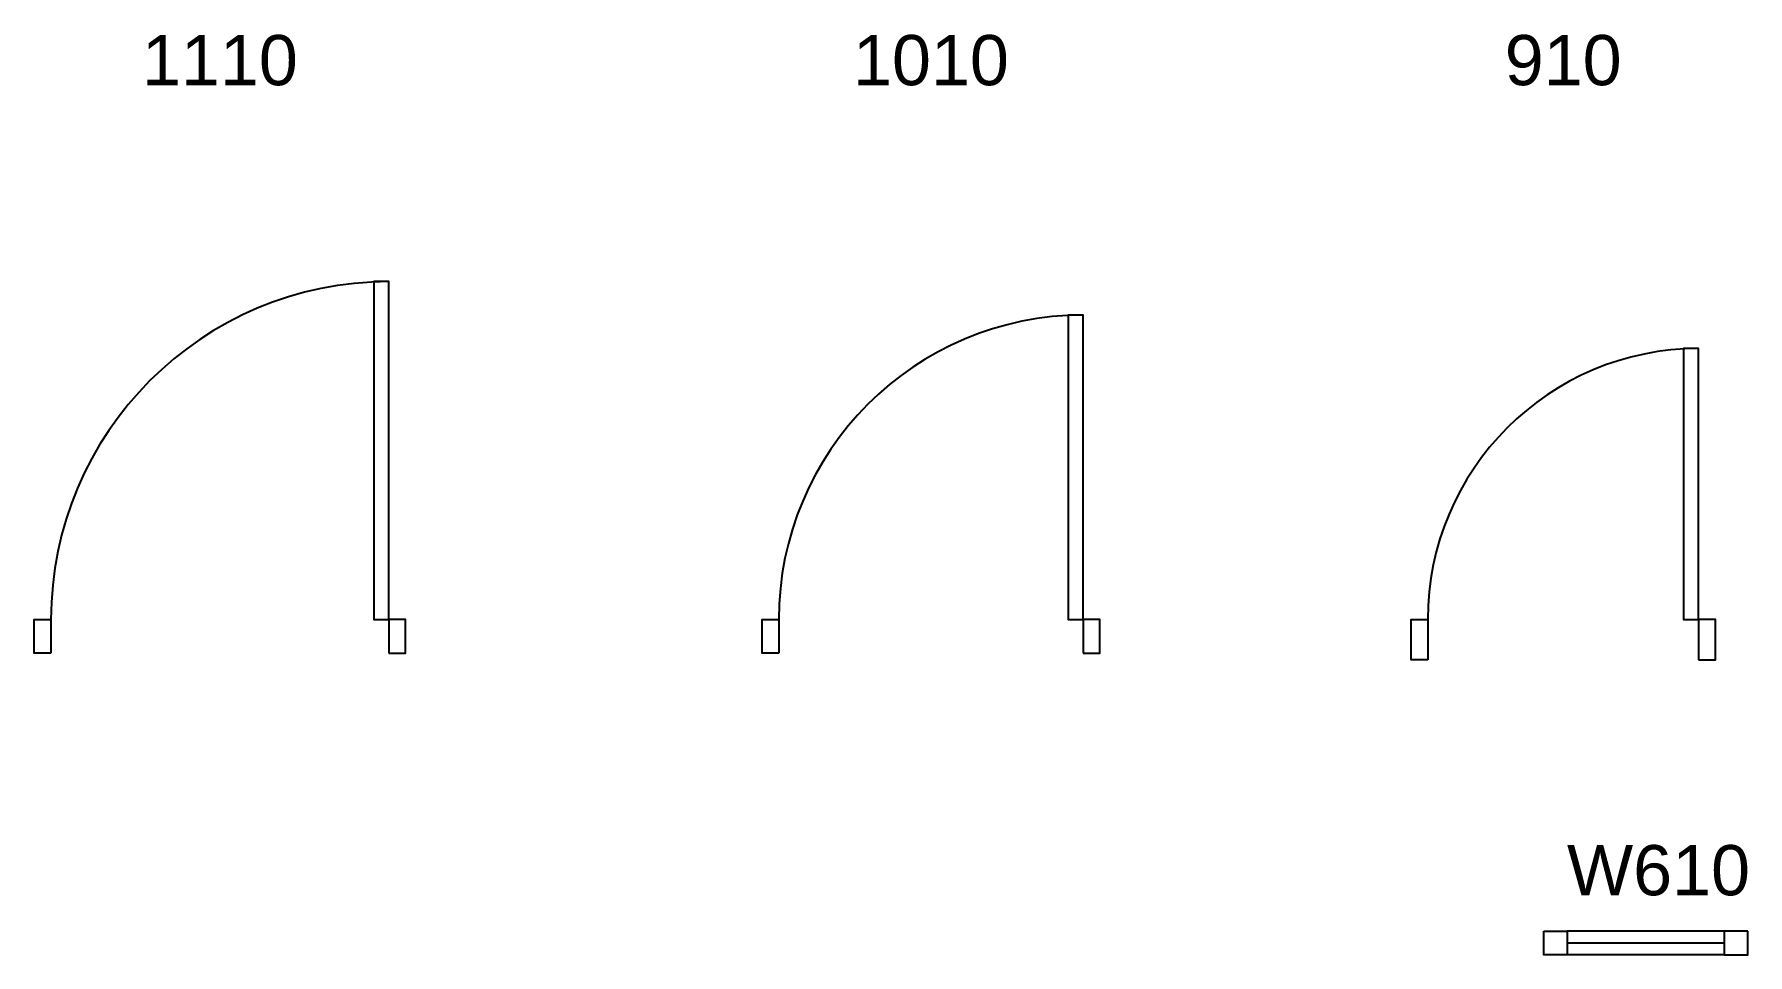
# Model space of a CAD drawing. Header units: millimetres. Extents: x 585 to 19233, y 2366 to 15159.
# Drawn here: x 904 to 6027, y 12403 to 15154 of the extents above; entities that cross this region are included whole.
import ezdxf
from ezdxf.enums import TextEntityAlignment as Align

# ---------------------------------------------------------------- set-up
doc = ezdxf.new("R2010")
doc.units = ezdxf.units.MM
doc.layers.add('AR doors', color=4, linetype='Continuous')
doc.layers.add('AR windows', color=4, linetype='Continuous')
doc.styles.add('Arial', font='arial.ttf')

# ---------------------------------------------------------------- blocks, each defined once
blk = doc.blocks.new('W610')
at = {"color": 3}
for points in [[(-305, 0), (-235, 0), (-235, -70), (-305, -70)], [(305, 0), (235, 0), (235, -70), (305, -70)]]:
    blk.add_lwpolyline(points, close=True, dxfattribs=at)
at = {"color": 0}
for points in [[(235, 0), (-235, 0)], [(235, -35), (-235, -35)], [(235, -70), (-235, -70)]]:
    blk.add_lwpolyline(points, dxfattribs=at)
blk = doc.blocks.new('D1010')
blk.add_lwpolyline([(455, 0), (455, 910), (410, 910), (410, 0), (455, 0)])
at = {"color": 0}
blk.add_arc((455, 0), 910, 90, 180, dxfattribs=at)
blk = doc.blocks.new('D910')
blk.add_lwpolyline([(405, 0), (405, 810), (360, 810), (360, 0), (405, 0)])
at = {"color": 0}
blk.add_arc((405, 0), 810, 90, 180, dxfattribs=at)
blk = doc.blocks.new('D1110')
blk.add_lwpolyline([(505, 0), (505, 1010), (460, 1010), (460, 0), (505, 0)])
at = {"color": 0}
blk.add_arc((505, 0), 1010, 90, 180, dxfattribs=at)

msp = doc.modelspace()

# ---------------------------------------------------------------- linework, layer by layer
at = {"layer": 'AR doors', "color": 3}
for points in [[(953.9, 13305.1), (903.9, 13305.1), (903.9, 13405.1), (953.9, 13405.1)], [(1963.9, 13305.1), (2013.9, 13305.1), (2013.9, 13405.1), (1963.9, 13405.1)], [(3129.9, 13305.1), (3079.9, 13305.1), (3079.9, 13405.1), (3129.9, 13405.1)], [(4039.9, 13305.1), (4089.9, 13305.1), (4089.9, 13405.1), (4039.9, 13405.1)], [(5070.3, 13285.1), (5020.3, 13285.1), (5020.3, 13405.1), (5070.3, 13405.1)], [(5880.3, 13285.1), (5930.3, 13285.1), (5930.3, 13405.1), (5880.3, 13405.1)]]:
    msp.add_lwpolyline(points, close=True, dxfattribs=at)

# ---------------------------------------------------------------- block references
at = {"layer": 'AR doors', "color": 8}
for name, p in [('D1110', (1458.9, 13405.1)), ('D1010', (3584.9, 13405.1)), ('D910', (5475.3, 13405.1))]:
    msp.add_blockref(name, p, dxfattribs=at)
at = {"layer": 'AR windows'}
msp.add_blockref('W610', (5722, 12473.4), dxfattribs=at)

# ---------------------------------------------------------------- texts
at = {"layer": 'Defpoints', "style": 'Arial'}
for s, p in [('1110', (1458.9, 15077.2)), ('1010', (3584.9, 15077.2)), ('910', (5475.3, 15077.2)), ('W610', (5760.3, 12656.1))]:
    msp.add_text(s, height=150, dxfattribs=at).set_placement(p, align=Align.MIDDLE)

doc.saveas('drawing.dxf')
